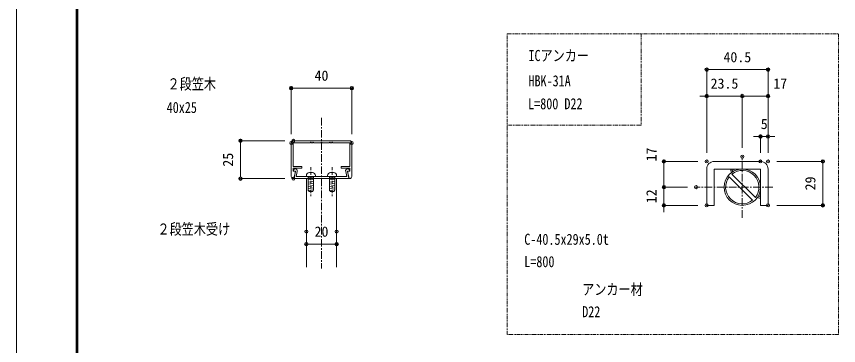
# Model space of a CAD drawing. Units: millimetres, scale not verified. Extents: x -1682 to 1682, y -1188 to 1188.
# Drawn here: x -1682 to -596, y -337 to 98 of the extents above; entities that cross this region are included whole.
import ezdxf
from ezdxf.enums import TextEntityAlignment as Align

# ---------------------------------------------------------------- set-up
doc = ezdxf.new("R2010")
doc.units = ezdxf.units.MM
doc.header["$LTSCALE"] = 8
doc.header["$PDMODE"] = 32
doc.header["$PDSIZE"] = 4
for name, pattern in [('USER1', [2, 1.25, -0.25, 0.25, -0.25]), ('USER2', [1.25, 0.625, -0.125, 0.125, -0.125, 0.125, -0.125]), ('USER3', [0.375, 0.25, -0.125])]:
    doc.linetypes.add(name, pattern=pattern)
for name, color, linetype, lineweight in [('0-0_0', 7, 'Continuous', 18), ('0-1_DEFPOINTS', 7, 'Continuous', 18), ('0-4_アンカー', 4, 'Continuous', 18), ('0-6_WAKU', 7, 'Continuous', 18), ('0-A_6ﾊｯﾁﾝｸﾞ', 4, 'Continuous', 18), ('0-B_51破線ｱﾙﾐ', 3, 'USER3', 18), ('0-E_3中心線', 2, 'USER1', 18), ('0-F_41ｱﾙﾐ', 6, 'Continuous', 18), ('1-0_1手摺寸法', 7, 'Continuous', 18), ('1-4_2a', 1, 'USER2', 18), ('1-8_WHITE', 7, 'Continuous', 18)]:
    doc.layers.add(name, color=color, linetype=linetype, lineweight=lineweight)
doc.layers.add('0-3_MOJI', color=7, linetype='Continuous')
doc.styles.add('ＭＳ ゴシック', font='')
doc.styles.get('ＭＳ ゴシック').set_extended_font_data('MS Gothic')

# ---------------------------------------------------------------- blocks, each defined once
blk = doc.blocks.new('_ORIGIN2')
at = {"layer": '0-0_0'}
blk.add_line((-0.5, 0), (-1, 0), dxfattribs=at)
for radius in [0.5, 0.25]:
    blk.add_circle((0, 0), radius, dxfattribs=at)
blk = doc.blocks.new('D67')
at = {"layer": '0-1_DEFPOINTS'}
for p in [(-1244.325, 357.572), (-1174.351, 357.572), (-1174.351, 307.572)]:
    blk.add_point(p, dxfattribs=at)
at = {"layer": '1-0_1手摺寸法'}
for p, q in [((-1185.851, 357.572), (-1244.325, 357.572)), ((-1244.325, 312.172), (-1244.325, 352.972)), ((-1185.851, 307.572), (-1244.325, 307.572))]:
    blk.add_line(p, q, dxfattribs=at)
at = {"layer": '1-0_1手摺寸法', "xscale": 4.6, "yscale": 4.6}
for p, rotation in [((-1244.325, 357.572), 90), ((-1244.325, 307.572), 270)]:
    blk.add_blockref('_ORIGIN2', p, dxfattribs=dict(at, rotation=rotation))
at = {"layer": '1-0_1手摺寸法', "style": 'ＭＳ ゴシック'}
blk.add_text('25', height=13.49, rotation=90, dxfattribs=at).set_placement((-1250.075, 323.372), align=Align.BOTTOM_LEFT)
blk = doc.blocks.new('D68')
at = {"layer": '0-1_DEFPOINTS'}
for p in [(-1177.351, 427.028), (-1177.351, 354.572), (-1097.351, 354.572)]:
    blk.add_point(p, dxfattribs=at)
at = {"layer": '1-0_1手摺寸法'}
for p, q in [((-1177.351, 366.072), (-1177.351, 427.028)), ((-1101.951, 427.028), (-1172.751, 427.028)), ((-1097.351, 366.072), (-1097.351, 427.028))]:
    blk.add_line(p, q, dxfattribs=at)
at = {"layer": '1-0_1手摺寸法', "xscale": 4.6, "yscale": 4.6, "rotation": 180}
blk.add_blockref('_ORIGIN2', (-1177.351, 427.028), dxfattribs=at)
at = {"layer": '1-0_1手摺寸法', "xscale": 4.6, "yscale": 4.6}
blk.add_blockref('_ORIGIN2', (-1097.351, 427.028), dxfattribs=at)
at = {"layer": '1-0_1手摺寸法', "style": 'ＭＳ ゴシック'}
blk.add_text('40', height=13.49, dxfattribs=at).set_placement((-1146.551, 432.778), align=Align.BOTTOM_LEFT)
blk = doc.blocks.new('A$C5EFB2CC2')
at = {"layer": '0-F_41ｱﾙﾐ'}
for p, q in [((0, 23.5), (0, 1.5)), ((1.3, 23.7), (1.3, 8)), ((12.7, 23.7), (1.3, 23.7)), ((20, 25), (1.5, 25)), ((12.831, 23.907), (12.7, 23.7)), ((13.169, 23.907), (13.3, 23.7)), ((14.2, 23.7), (13.3, 23.7)), ((14.331, 23.907), (14.2, 23.7)), ((14.669, 23.907), (14.8, 23.7)), ((19.7, 23.7), (14.8, 23.7)), ((19.831, 23.907), (19.7, 23.7)), ((20, 25), (38.5, 25)), ((20.169, 23.907), (20.3, 23.7)), ((20.3, 23.7), (25.2, 23.7)), ((25.331, 23.907), (25.2, 23.7)), ((25.669, 23.907), (25.8, 23.7)), ((25.8, 23.7), (26.7, 23.7)), ((26.831, 23.907), (26.7, 23.7)), ((27.169, 23.907), (27.3, 23.7)), ((27.3, 23.7), (38.7, 23.7)), ((38.7, 23.7), (38.7, 8)), ((40, 23.5), (40, 1.5)), ((1.2, 6.8), (7, 6.8)), ((1.2, 6.8), (1.2, 5)), ((1.3, 8), (7, 8)), ((7, 8), (7, 6.8)), ((33, 8), (33, 6.8)), ((38.7, 8), (33, 8)), ((38.8, 6.8), (33, 6.8)), ((38.8, 6.8), (38.8, 5)), ((1.2, 5), (2.434, 5)), ((1.5, 0), (1.636, 0)), ((1.832, 0.161), (2.728, 4.641)), ((38.168, 0.161), (37.272, 4.641)), ((38.8, 5), (37.566, 5)), ((38.5, 0), (38.364, 0))]:
    blk.add_line(p, q, dxfattribs=at)
for centre, radius, start, end in [((1.5, 23.5), 1.5, 90, 180), ((13, 23.8), 0.2, 32.33353, 147.66647), ((14.5, 23.8), 0.2, 32.33353, 147.66647), ((20, 23.8), 0.2, 90, 147.66647), ((20, 23.8), 0.2, 32.33353, 90), ((25.5, 23.8), 0.2, 32.33353, 147.66647), ((27, 23.8), 0.2, 32.33353, 147.66647), ((38.5, 23.5), 1.5, 0, 90), ((1.5, 1.5), 1.5, 180, 270), ((1.636, 0.2), 0.2, 270, 348.69007), ((2.434, 4.7), 0.3, 348.69007, 90), ((37.566, 4.7), 0.3, 90, 191.30993), ((38.364, 0.2), 0.2, 191.30993, 270), ((38.5, 1.5), 1.5, 270, 0)]:
    blk.add_arc(centre, radius, start, end, dxfattribs=at)
blk = doc.blocks.new('A$C43F735A4')
at = {"layer": '0-A_6ﾊｯﾁﾝｸﾞ'}
for p, q in [((5, 15.421), (1, 14.952)), ((5, 15.421), (1, 14.952)), ((5, 14.011), (1, 13.542)), ((5, 14.011), (1, 13.542)), ((5, 12.602), (1, 12.132)), ((5, 12.602), (1, 12.132)), ((5, 11.192), (1, 10.723)), ((5, 11.192), (1, 10.723)), ((1.25, 14.993), (1.664, 15.993)), ((1.25, 5.993), (1.25, 14.993)), ((4.336, 15.993), (1.664, 15.993)), ((4.75, 14.993), (4.336, 15.993)), ((4.75, 5.993), (4.75, 14.993)), ((0, 5.493), (0, 5.793)), ((5.8, 5.993), (0.2, 5.993)), ((5, 9.782), (1, 9.313)), ((5, 9.782), (1, 9.313)), ((5, 8.373), (1, 7.904)), ((5, 8.373), (1, 7.904)), ((5, 7.055), (1, 6.586)), ((5, 7.055), (1, 6.586)), ((6, 5.493), (6, 5.793)), ((4, 3.493), (2, 3.493))]:
    blk.add_line(p, q, dxfattribs=at)
for centre, radius, start, end in [((0.2, 5.793), 0.2, 90, 180), ((2, 5.493), 2, 180, 270), ((4, 5.493), 2, 270, 0), ((5.8, 5.793), 0.2, 0, 90)]:
    blk.add_arc(centre, radius, start, end, dxfattribs=at)
at = {"layer": '0-B_51破線ｱﾙﾐ'}
blk.add_line((3, 0), (3, 19.154), dxfattribs=at)
blk = doc.blocks.new('A$C1DAF48FE')
at = {"layer": '0-F_41ｱﾙﾐ'}
for p, q in [((0, 5.25), (0, 5)), ((1.25, 5), (0, 5)), ((0.303, 0.239), (1.25, 5)), ((0.499, 0), (36.412, 0)), ((1.706, 1.5), (2.325, 4.612)), ((11.15, 1.5), (1.706, 1.5)), ((11.281, 1.293), (11.15, 1.5)), ((11.619, 1.293), (11.75, 1.5)), ((18.15, 1.5), (11.75, 1.5)), ((18.281, 1.293), (18.15, 1.5)), ((18.619, 1.293), (18.75, 1.5)), ((18.75, 1.5), (25.15, 1.5)), ((25.281, 1.293), (25.15, 1.5)), ((25.619, 1.293), (25.75, 1.5)), ((25.75, 1.5), (35.243, 1.5)), ((35.205, 1.5), (34.586, 4.612)), ((35.661, 5), (36.911, 5)), ((36.608, 0.239), (35.661, 5)), ((36.911, 5.25), (36.911, 5))]:
    blk.add_line(p, q, dxfattribs=at)
for centre, radius, start, end in [((1.25, 5.25), 1.25, 329.316, 180), ((35.661, 5.25), 1.25, 0, 210.684), ((0.499, 0.2), 0.2, 168.75307, 270), ((11.45, 1.4), 0.2, 212.33353, 270), ((11.45, 1.4), 0.2, 270, 327.66647), ((18.45, 1.4), 0.2, 212.33353, 270), ((18.45, 1.4), 0.2, 270, 327.66647), ((25.45, 1.4), 0.2, 212.33353, 270), ((25.45, 1.4), 0.2, 270, 327.66647), ((36.412, 0.2), 0.2, 270, 11.24693)]:
    blk.add_arc(centre, radius, start, end, dxfattribs=at)
blk = doc.blocks.new('D69')
at = {"layer": '0-1_DEFPOINTS'}
for p in [(-1157.351, 237.638), (-1117.351, 237.638), (-1117.351, 221.074)]:
    blk.add_point(p, dxfattribs=at)
at = {"layer": '1-0_1手摺寸法'}
for p, q in [((-1157.351, 226.138), (-1157.351, 221.074)), ((-1152.751, 221.074), (-1121.951, 221.074)), ((-1117.351, 226.138), (-1117.351, 221.074))]:
    blk.add_line(p, q, dxfattribs=at)
at = {"layer": '1-0_1手摺寸法', "xscale": 4.6, "yscale": 4.6, "rotation": 180}
blk.add_blockref('_ORIGIN2', (-1157.351, 221.074), dxfattribs=at)
at = {"layer": '1-0_1手摺寸法', "xscale": 4.6, "yscale": 4.6}
blk.add_blockref('_ORIGIN2', (-1117.351, 221.074), dxfattribs=at)
at = {"layer": '1-0_1手摺寸法', "style": 'ＭＳ ゴシック'}
blk.add_text('20', height=13.49, dxfattribs=at).set_placement((-1146.551, 226.824), align=Align.BOTTOM_LEFT)
blk = doc.blocks.new('D80')
at = {"layer": '0-1_DEFPOINTS'}
for p in [(-547.555, 451.51), (-628.555, 330.274), (-547.555, 330.274)]:
    blk.add_point(p, dxfattribs=at)
at = {"layer": '1-0_1手摺寸法'}
for p, q in [((-628.555, 341.774), (-628.555, 451.51)), ((-623.955, 451.51), (-552.155, 451.51)), ((-547.555, 341.774), (-547.555, 451.51))]:
    blk.add_line(p, q, dxfattribs=at)
at = {"layer": '1-0_1手摺寸法', "xscale": 4.6, "yscale": 4.6, "rotation": 180}
blk.add_blockref('_ORIGIN2', (-628.555, 451.51), dxfattribs=at)
at = {"layer": '1-0_1手摺寸法', "xscale": 4.6, "yscale": 4.6}
blk.add_blockref('_ORIGIN2', (-547.555, 451.51), dxfattribs=at)
at = {"layer": '1-0_1手摺寸法', "style": 'ＭＳ ゴシック'}
blk.add_text('40.5', height=13.49, dxfattribs=at).set_placement((-606.455, 457.26), align=Align.BOTTOM_LEFT)
blk = doc.blocks.new('D81')
at = {"layer": '0-1_DEFPOINTS'}
for p in [(-547.555, 416.603), (-581.555, 336.581), (-547.555, 330.274)]:
    blk.add_point(p, dxfattribs=at)
at = {"layer": '1-0_1手摺寸法'}
for p, q in [((-581.555, 348.081), (-581.555, 416.603)), ((-576.955, 416.603), (-552.155, 416.603)), ((-547.555, 341.774), (-547.555, 416.603))]:
    blk.add_line(p, q, dxfattribs=at)
at = {"layer": '1-0_1手摺寸法', "xscale": 4.6, "yscale": 4.6, "rotation": 180}
blk.add_blockref('_ORIGIN2', (-581.555, 416.603), dxfattribs=at)
at = {"layer": '1-0_1手摺寸法', "xscale": 4.6, "yscale": 4.6}
blk.add_blockref('_ORIGIN2', (-547.555, 416.603), dxfattribs=at)
at = {"layer": '1-0_1手摺寸法', "style": 'ＭＳ ゴシック'}
blk.add_text('17', height=13.49, dxfattribs=at).set_placement((-540.609, 422.353), align=Align.BOTTOM_LEFT)
blk = doc.blocks.new('D82')
at = {"layer": '0-1_DEFPOINTS'}
for p in [(-628.555, 416.603), (-628.555, 330.274), (-581.555, 336.581)]:
    blk.add_point(p, dxfattribs=at)
at = {"layer": '1-0_1手摺寸法'}
for p, q in [((-633.155, 416.603), (-637.755, 416.603)), ((-628.555, 341.774), (-628.555, 416.603)), ((-581.555, 416.603), (-628.555, 416.603)), ((-581.555, 348.081), (-581.555, 416.603)), ((-576.955, 416.603), (-572.355, 416.603))]:
    blk.add_line(p, q, dxfattribs=at)
at = {"layer": '1-0_1手摺寸法', "xscale": 4.6, "yscale": 4.6}
blk.add_blockref('_ORIGIN2', (-628.555, 416.603), dxfattribs=at)
at = {"layer": '1-0_1手摺寸法', "xscale": 4.6, "yscale": 4.6, "rotation": 180}
blk.add_blockref('_ORIGIN2', (-581.555, 416.603), dxfattribs=at)
at = {"layer": '1-0_1手摺寸法', "style": 'ＭＳ ゴシック'}
blk.add_text('23.5', height=13.49, dxfattribs=at).set_placement((-623.455, 422.353), align=Align.BOTTOM_LEFT)
blk = doc.blocks.new('D83')
at = {"layer": '0-1_DEFPOINTS'}
for p in [(-547.555, 330.274), (-547.555, 272.274), (-475.178, 272.274)]:
    blk.add_point(p, dxfattribs=at)
at = {"layer": '1-0_1手摺寸法'}
for p, q in [((-536.055, 330.274), (-475.178, 330.274)), ((-475.178, 325.674), (-475.178, 276.874)), ((-536.055, 272.274), (-475.178, 272.274))]:
    blk.add_line(p, q, dxfattribs=at)
at = {"layer": '1-0_1手摺寸法', "xscale": 4.6, "yscale": 4.6}
for p, rotation in [((-475.178, 330.274), 90), ((-475.178, 272.274), 270)]:
    blk.add_blockref('_ORIGIN2', p, dxfattribs=dict(at, rotation=rotation))
at = {"layer": '1-0_1手摺寸法', "style": 'ＭＳ ゴシック'}
blk.add_text('29', height=13.49, rotation=90, dxfattribs=at).set_placement((-480.928, 292.074), align=Align.BOTTOM_LEFT)
blk = doc.blocks.new('D84')
at = {"layer": '0-1_DEFPOINTS'}
for p in [(-685.06, 330.274), (-628.555, 330.274), (-642.629, 296.274)]:
    blk.add_point(p, dxfattribs=at)
at = {"layer": '1-0_1手摺寸法'}
for p, q in [((-640.055, 330.274), (-685.06, 330.274)), ((-685.06, 300.874), (-685.06, 325.674)), ((-654.129, 296.274), (-685.06, 296.274))]:
    blk.add_line(p, q, dxfattribs=at)
at = {"layer": '1-0_1手摺寸法', "xscale": 4.6, "yscale": 4.6}
for p, rotation in [((-685.06, 330.274), 90), ((-685.06, 296.274), 270)]:
    blk.add_blockref('_ORIGIN2', p, dxfattribs=dict(at, rotation=rotation))
at = {"layer": '1-0_1手摺寸法', "style": 'ＭＳ ゴシック'}
blk.add_text('17', height=13.49, rotation=90, dxfattribs=at).set_placement((-690.81, 330.274), align=Align.BOTTOM_LEFT)
blk = doc.blocks.new('D85')
at = {"layer": '0-1_DEFPOINTS'}
for p in [(-557.555, 363.241), (-557.555, 330.274), (-547.555, 330.274)]:
    blk.add_point(p, dxfattribs=at)
at = {"layer": '1-0_1手摺寸法'}
for p, q in [((-562.155, 363.241), (-566.755, 363.241)), ((-557.555, 341.774), (-557.555, 363.241)), ((-547.555, 363.241), (-557.555, 363.241)), ((-547.555, 341.774), (-547.555, 363.241)), ((-542.955, 363.241), (-538.355, 363.241))]:
    blk.add_line(p, q, dxfattribs=at)
at = {"layer": '1-0_1手摺寸法', "xscale": 4.6, "yscale": 4.6}
blk.add_blockref('_ORIGIN2', (-557.555, 363.241), dxfattribs=at)
at = {"layer": '1-0_1手摺寸法', "xscale": 4.6, "yscale": 4.6, "rotation": 180}
blk.add_blockref('_ORIGIN2', (-547.555, 363.241), dxfattribs=at)
at = {"layer": '1-0_1手摺寸法', "style": 'ＭＳ ゴシック'}
blk.add_text('5', height=13.49, dxfattribs=at).set_placement((-557.155, 368.991), align=Align.BOTTOM_LEFT)
blk = doc.blocks.new('D90')
at = {"layer": '0-1_DEFPOINTS'}
for p in [(-642.629, 296.274), (-685.06, 272.274), (-628.555, 272.274)]:
    blk.add_point(p, dxfattribs=at)
at = {"layer": '1-0_1手摺寸法'}
for p, q in [((-685.06, 300.874), (-685.06, 305.474)), ((-654.129, 296.274), (-685.06, 296.274)), ((-685.06, 296.274), (-685.06, 272.274)), ((-640.055, 272.274), (-685.06, 272.274)), ((-685.06, 267.674), (-685.06, 263.074))]:
    blk.add_line(p, q, dxfattribs=at)
at = {"layer": '1-0_1手摺寸法', "xscale": 4.6, "yscale": 4.6}
for p, rotation in [((-685.06, 296.274), 270), ((-685.06, 272.274), 90)]:
    blk.add_blockref('_ORIGIN2', p, dxfattribs=dict(at, rotation=rotation))
at = {"layer": '1-0_1手摺寸法', "style": 'ＭＳ ゴシック'}
blk.add_text('12', height=13.49, rotation=90, dxfattribs=at).set_placement((-690.81, 275.074), align=Align.BOTTOM_LEFT)

msp = doc.modelspace()

# ---------------------------------------------------------------- linework, layer by layer
at = {"layer": '0-1_DEFPOINTS', "color": 5}
msp.add_line((-1682, 1188), (-1682, -1188), dxfattribs=at)
at = {"layer": '0-4_アンカー'}
for p, q in [((-760.295, -93.668), (-699.295, -93.668)), ((-770.295, -151.668), (-770.295, -103.668)), ((-760.295, -151.668), (-760.295, -103.668)), ((-760.295, -103.668), (-699.295, -103.668)), ((-737.295, -103.668), (-699.295, -103.668)), ((-699.295, -103.668), (-699.295, -151.668)), ((-689.295, -103.668), (-689.295, -151.668)), ((-770.295, -151.668), (-760.295, -151.668)), ((-699.295, -151.668), (-689.295, -151.668))]:
    msp.add_line(p, q, dxfattribs=at)
for centre, start, end in [((-760.295, -103.668), 90, 180), ((-699.295, -103.668), 0, 90)]:
    msp.add_arc(centre, 10, start, end, dxfattribs=at)
at = {"layer": '0-6_WAKU'}
for p, q in [((-1603.2, 1133.2), (-1603.2, -1129.2)), ((-1602.6, 1132.6), (-1602.6, -1128.6)), ((-1602, 1132), (-1602, -1128)), ((-1601.4, 1131.4), (-1601.4, -1127.4)), ((-1600.8, 1130.8), (-1600.8, -1126.8))]:
    msp.add_line(p, q, dxfattribs=at)
at = {"layer": '0-E_3中心線'}
for p, q in [((-1279.09, -36.211), (-1279.09, -234.86)), ((-723.295, -167.975), (-723.295, -87.361)), ((-682.988, -127.668), (-784.368, -127.668))]:
    msp.add_line(p, q, dxfattribs=at)
at = {"layer": '0-F_41ｱﾙﾐ'}
for p, q in [((-709.675, -144.949), (-740.575, -114.048)), ((-706.014, -141.288), (-736.915, -110.387))]:
    msp.add_line(p, q, dxfattribs=at)
msp.add_circle((-723.295, -127.668), 24, dxfattribs=at)
for start, end in [(321.75633, 128.24367), (141.75633, 308.24367)]:
    msp.add_arc((-723.295, -127.668), 22.003, start, end, dxfattribs=at)
at = {"layer": '1-0_1手摺寸法', "color": 3}
for centre, radius, start, end in [((-730.404, -103.668), 8.327, 180, 213.21396), ((-730.404, -103.668), 6.327, 180, 213.11704), ((-730.404, -103.668), 4.327, 180, 215.15014), ((-699.295, -133.882), 8.327, 240.32789, 270), ((-699.295, -133.882), 6.327, 240.96643, 270), ((-699.295, -133.882), 4.327, 239.9842, 270)]:
    msp.add_arc(centre, radius, start, end, dxfattribs=at)
at = {"layer": '1-4_2a'}
for p, q in [((-857.023, 74.915), (-857.023, -45.88)), ((-857.023, -45.88), (-1033.987, -45.88))]:
    msp.add_line(p, q, dxfattribs=at)
msp.add_lwpolyline([(-596.142, -322.234), (-1033.987, -322.234), (-1033.987, 74.915), (-596.142, 74.915)], close=True, dxfattribs=at)
at = {"layer": '1-8_WHITE'}
for p, q in [((-1299.09, -233.195), (-1299.09, -116.371)), ((-1299.09, -223.963), (-1299.09, -116.371)), ((-1259.09, -233.195), (-1259.09, -116.371)), ((-1259.09, -223.963), (-1259.09, -116.371))]:
    msp.add_line(p, q, dxfattribs=at)

# ---------------------------------------------------------------- block references
at = {"layer": '0-3_MOJI', "xscale": 2, "yscale": 2, "rotation": 180}
for p in [(-1287.09, -101.385), (-1259.09, -101.385)]:
    msp.add_blockref('A$C43F735A4', p, dxfattribs=at)
at = {"layer": '1-0_1手摺寸法'}
for name in ['D80', 'D68', 'D82', 'D81', 'D85', 'D67', 'D84', 'D83', 'D90', 'D69']:
    msp.add_blockref(name, (-141.739, -423.942), dxfattribs=at)
at = {"layer": '1-0_1手摺寸法', "xscale": 2, "yscale": 2}
for name, p in [('A$C5EFB2CC2', (-1319.09, -116.371)), ('A$C1DAF48FE', (-1316.002, -116.371))]:
    msp.add_blockref(name, p, dxfattribs=at)

# ---------------------------------------------------------------- texts
at = {"layer": '0-0_0', "style": 'ＭＳ ゴシック', "width": 0.8}
for s, p in [('ICアンカー ', (-1005.725, 34.448)), ('２段笠木 ', (-1482.413, -2.939)), ('HBK-31A', (-1005.725, 1.115)), ('L=800 D22', (-1006.153, -29.22)), ('40x25', (-1483.525, -34.06)), ('２段笠木受け', (-1495.704, -194.71)), ('C-40.5x29x5.0t', (-1011.242, -208.186)), ('L=800', (-1011.242, -237.687)), ('アンカー材', (-934.716, -274.347)), ('D22', (-934.716, -303.848))]:
    msp.add_text(s, height=14.66, dxfattribs=at).set_placement(p, align=Align.BOTTOM_LEFT)

doc.saveas('drawing.dxf')
